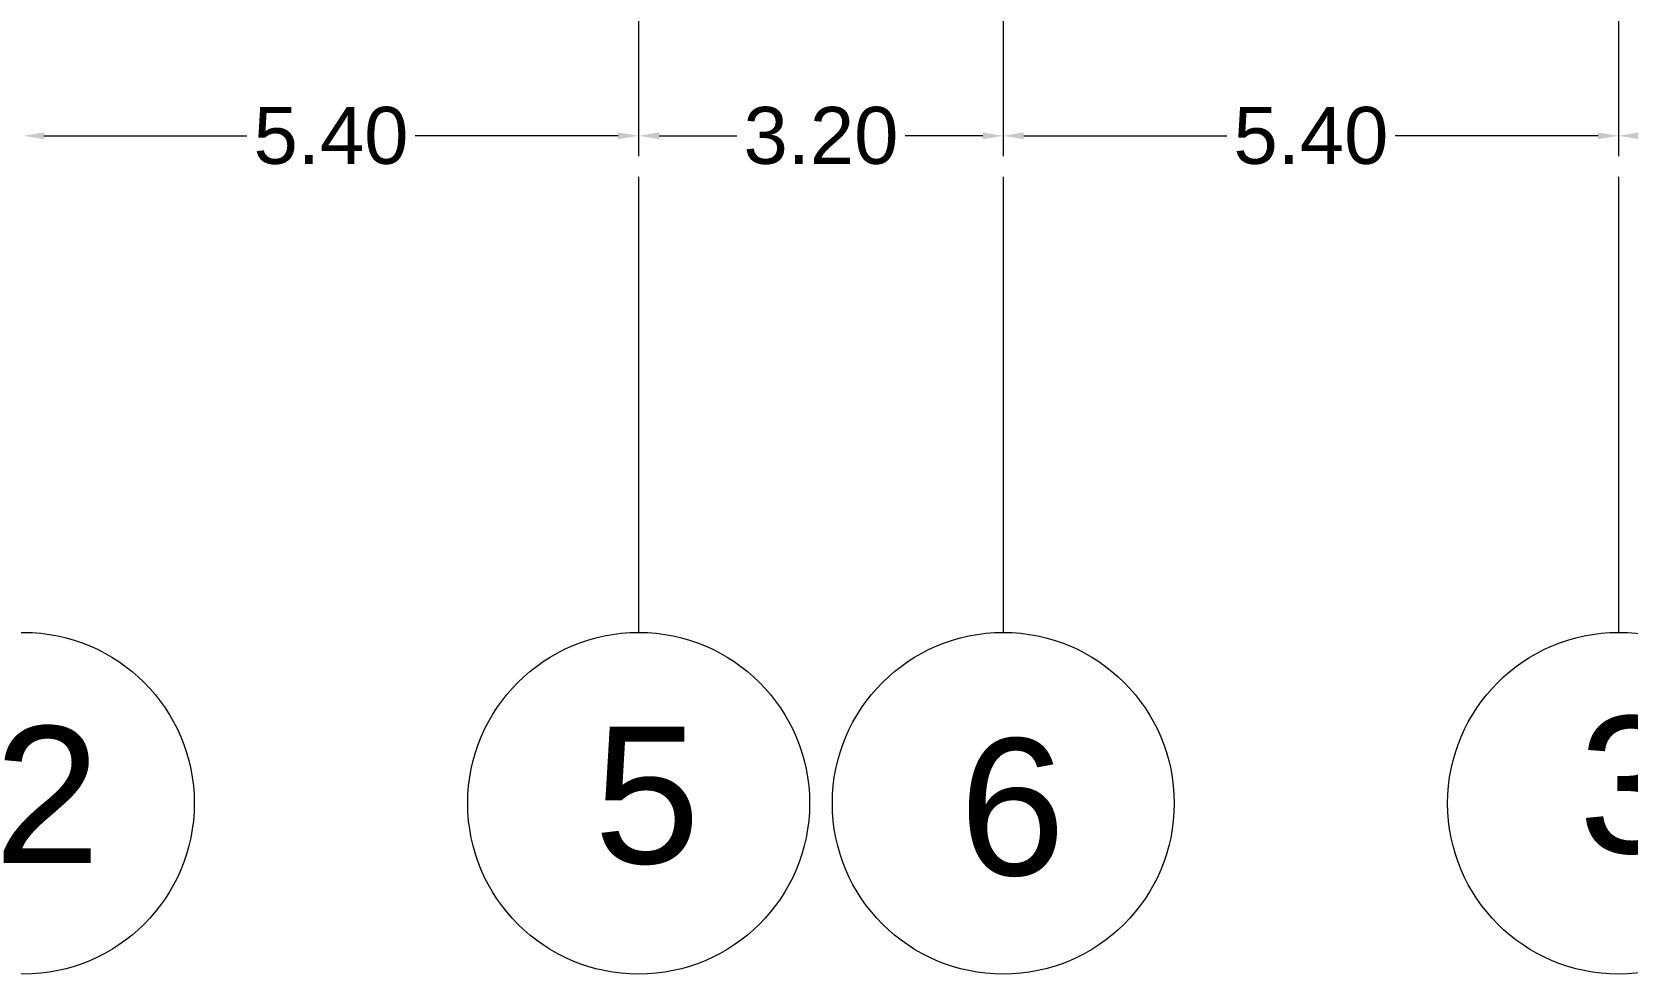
# Model space of a CAD drawing. Header units: millimetres. Extents: x 2391 to 3323, y 1596 to 2537.
# Drawn here: x 2953.17 to 2967.17, y 2463.36 to 2471.64 of the extents above; entities that cross this region are included whole.
import ezdxf

# ---------------------------------------------------------------- set-up
doc = ezdxf.new("R2010")
doc.units = ezdxf.units.MM
for name, color, linetype in [('dimensions', 203, 'Continuous'), ('doors and windows schedule', 11, 'Continuous'), ('Lightning text', 211, 'Continuous')]:
    doc.layers.add(name, color=color, linetype=linetype)
doc.styles.get("Standard").update_dxf_attribs({"font": 'arial.ttf'})

msp = doc.modelspace()

# ---------------------------------------------------------------- linework, layer by layer
at = {"layer": 'dimensions', "lineweight": 13}
for p, q in [((2958.494, 2474.415), (2958.494, 2470.544)), ((2961.694, 2474.415), (2961.694, 2470.544)), ((2958.494, 2474.015), (2958.494, 2470.544)), ((2961.694, 2474.015), (2961.694, 2470.544)), ((2967.094, 2474.015), (2967.094, 2470.544)), ((2967.094, 2474.015), (2967.094, 2470.544)), ((2953.274, 2470.724), (2955.055, 2470.724)), ((2958.314, 2470.724), (2956.532, 2470.724)), ((2958.674, 2470.724), (2959.356, 2470.724)), ((2961.514, 2470.724), (2960.832, 2470.724)), ((2961.874, 2470.724), (2963.655, 2470.724)), ((2966.914, 2470.724), (2965.132, 2470.724))]:
    msp.add_line(p, q, dxfattribs=at)
at = {"layer": 'dimensions'}
for points in [[(2953.274, 2470.754), (2953.274, 2470.694), (2953.094, 2470.724)], [(2958.314, 2470.754), (2958.314, 2470.694), (2958.494, 2470.724)], [(2958.674, 2470.754), (2958.674, 2470.694), (2958.494, 2470.724)], [(2961.514, 2470.754), (2961.514, 2470.694), (2961.694, 2470.724)], [(2961.874, 2470.754), (2961.874, 2470.694), (2961.694, 2470.724)], [(2966.914, 2470.754), (2966.914, 2470.694), (2967.094, 2470.724)], [(2967.274, 2470.754), (2967.274, 2470.694), (2967.094, 2470.724)]]:
    msp.add_solid(points, dxfattribs=at)
at = {"layer": 'Lightning text', "linetype": 'ByBlock', "lineweight": 13, "ltscale": 0.02}
for p, q in [((2958.494, 2470.364), (2958.494, 2466.364)), ((2961.694, 2470.364), (2961.694, 2466.364)), ((2967.094, 2470.364), (2967.094, 2466.364))]:
    msp.add_line(p, q, dxfattribs=at)
for centre in [(2953.094, 2464.864), (2958.494, 2464.864), (2961.694, 2464.864), (2967.094, 2464.864)]:
    msp.add_circle(centre, 1.5, dxfattribs=at)

# ---------------------------------------------------------------- texts
at = {"layer": 'dimensions', "lineweight": 13, "char_height": 0.5, "attachment_point": 5}
for s, insert in [('\\A1;5.40', (2955.794, 2470.724)), ('\\A1;3.20', (2960.094, 2470.724)), ('\\A1;5.40', (2964.394, 2470.724))]:
    msp.add_mtext(s, dxfattribs=dict(at, insert=insert))
at = {"layer": 'doors and windows schedule'}
for s, p in [('2', (2952.838, 2464.339)), ('3', (2966.743, 2464.427)), ('5', (2958.101, 2464.336)), ('6', (2961.307, 2464.232))]:
    msp.add_text(s, height=1.2, dxfattribs=at).set_placement(p)

doc.saveas('drawing.dxf')
